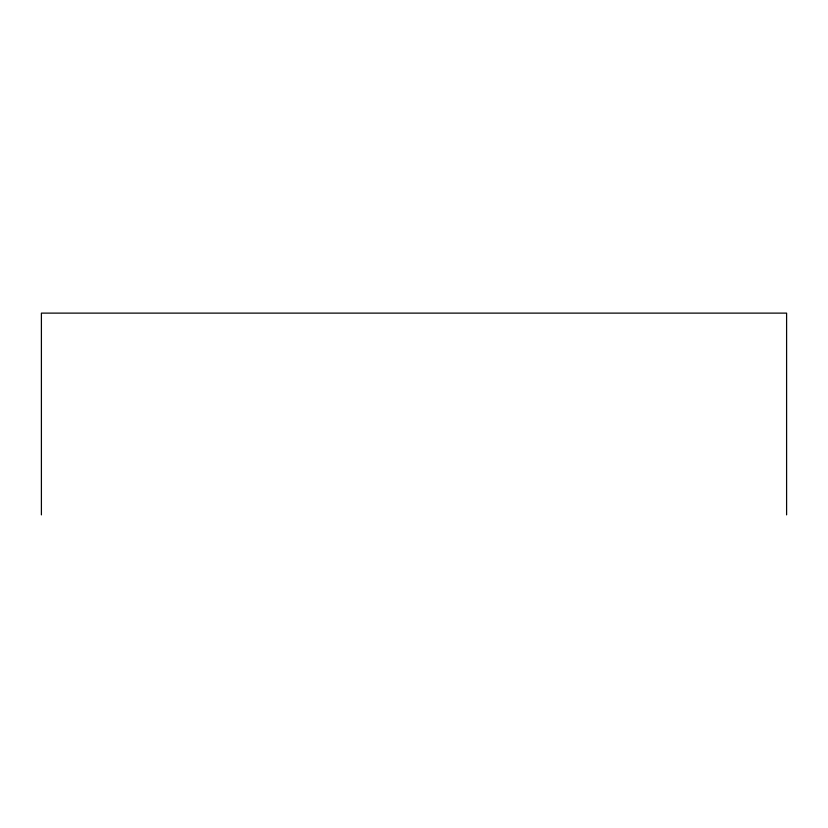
<?xml version="1.0" encoding="UTF-8"?>
<svg xmlns="http://www.w3.org/2000/svg" width="828" height="828" viewBox="0 0 828 828"><rect width="100%" height="100%" fill="white"/><g stroke="black" fill="none" stroke-linecap="round" stroke-linejoin="round"><path stroke-width="1.24" d="M786.6 514.881L786.6 313.119L41.4 313.119L41.4 514.881"/></g></svg>
